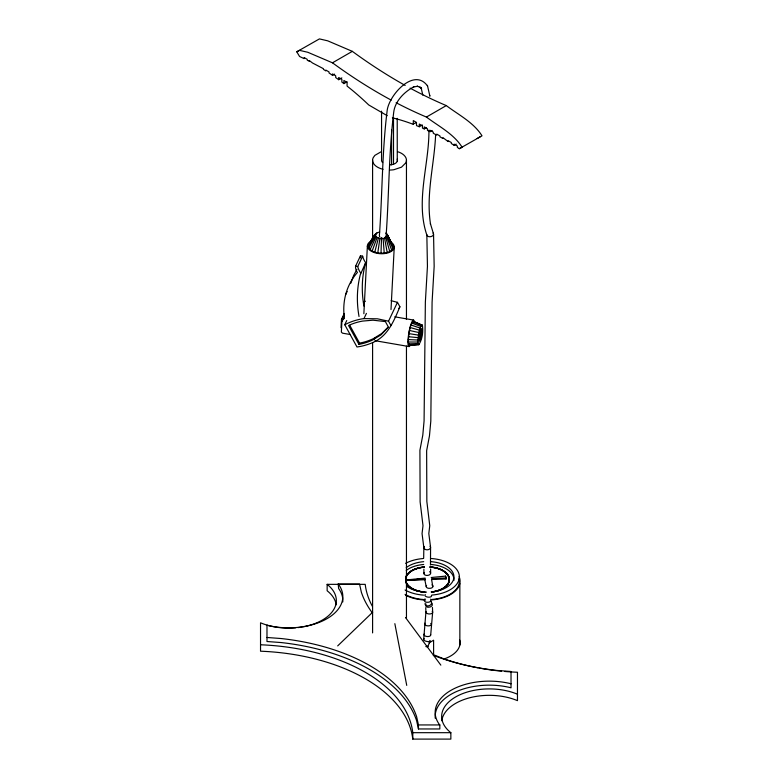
<?xml version="1.0" encoding="UTF-8"?>
<svg xmlns="http://www.w3.org/2000/svg" width="778" height="778" viewBox="0 0 778 778"><rect width="100%" height="100%" fill="white"/><g stroke="black" fill="none" stroke-linecap="round" stroke-linejoin="round"><path stroke-width="1.17" d="M428.921 130.052C429.271 164.819 415.151 201.201 426.966 235.384M435.631 134.643C434.367 164.44 425.809 194.267 430.535 224.22L430.399 223.636L433.424 233.585M423.67 558.264L423.845 547.654L422.055 533.601L422.999 525.695L420.12 501.81L419.916 450.268L422.794 435.174L424.078 420.879L425.362 302.117L427.443 266.28L426.84 234.81A3.375 2.237 -8.4 0 0 431.138 236.561A3.375 2.237 -8.4 0 0 433.064 233.079M408.265 342.028C408.742 335.085 408.927 326.984 413.215 321.285L422.405 325.292C423.3 331.7 422.386 339.325 418.788 344.742L409.325 345.335L408.265 342.028L417.912 342.028L418.788 344.742M417.912 342.028C418.301 336.329 418.457 329.687 421.977 325.019M420.188 338.547L419.031 338.352L420.237 330.893L421.394 331.097C421.151 333.451 421.822 339.296 418.535 338.984M379.693 232.029C373.177 232.962 371.057 241.316 368.373 246.12C369.54 251.566 376.27 252.879 381.016 253.2L381.492 238.69L384.595 238.321L387.434 236.366L387.386 234.616L385.732 233.069M379.363 235.899C382.397 194.364 381.988 152.644 387.074 111.283C388.329 95.704 413.964 66.811 427.569 86.037M386.083 236.055C389.097 194.792 388.708 153.334 393.717 112.227C394.961 101.607 403.792 92.096 413.906 86.786L413.342 86.98L417.757 86.261L417.057 86.241L420.421 87.379L419.741 87.136L421.579 88.711L421.063 87.496L422.814 95.14M430.701 634.945L432.665 612.169L432.442 607.414M341.036 327.723L341.474 319.35L344.246 313.485M344.459 314.4L342.009 319.593L341.357 332.099L342.485 333.169L350.353 334.53M342.339 321.158L342.456 318.902L344.44 314.691M342.544 321.197L342.66 318.941L344.148 315.78M363.861 313.729L367.372 246.091M391.003 309.547L394.261 246.85M429.962 640.518L430.03 641.169A3.491 1.235 14.2 0 1 427.793 641.597L426.081 641.266A3.307 1.167 14.2 0 1 423.65 639.915L425.926 612.082L425.722 607.657M421.394 331.097C419.682 330.718 418.788 337.253 419.682 339.179M377.787 252.879L379.888 238.525L376.056 236.852L375.366 234.285M424.399 599.896L424.428 600.947A3.326 1.994 -2 0 0 426.859 602.289L428.62 602.211A3.452 2.071 -2 0 0 430.973 600.674L430.944 599.624A3.326 1.994 -2 0 0 430.584 599.148M431.605 579.581L432.85 586.816A3.482 2.033 -0.5 0 1 430.487 588.275L428.736 588.324A3.316 1.935 -0.5 0 1 426.295 586.982L426.266 585.951A3.482 2.033 -0.5 0 1 426.597 585.464M381.016 253.2C385.528 253.181 392.413 252.257 393.26 246.821L387.386 234.616M374.763 252.121L378.371 238.146M365.115 264.598L365.65 262.643A19.168 15.755 25.3 0 1 362.645 256.166L360.477 255.797L355.565 266.183A11.077 9.112 25.3 0 0 357.403 272.465C351.141 279.555 346.871 288.307 344.965 297.556A82.575 67.88 25.3 0 0 344.44 318.494L342.009 319.593M350.839 283.173L353.62 275.519L356.956 269.314M372.156 250.983L377.067 237.582M427.812 646.781L430.03 641.169M370.143 249.534L376.056 236.852M360.729 273.039A19.168 15.755 25.3 0 1 357.744 266.562L362.636 256.166M345.685 294.59L347.153 291.478M365.65 262.643L360.204 274.984A134.38 110.476 25.3 0 0 359.028 316.49M391.062 300.697L397.461 302.321L399.911 306.775C394.31 319.952 388.329 335.182 374.481 341.756A65.352 53.731 25.3 0 1 360.691 346.366L357.005 346.998L344.761 324.747L346.745 320.546M344.761 324.747L347.931 323.181A65.313 53.701 25.3 0 1 361.906 318.902L363.958 318.601L366.438 313.359M358.93 344.372L348.573 325.535L349.478 325.087A60.966 50.123 25.3 0 1 362.519 321.09L372.963 320.186L385.382 321.586L388.416 327.1L381.026 334.841L372.856 339.889A61.005 50.152 25.3 0 1 359.981 344.187L358.93 344.372L359.543 343.088L349.75 325.301M374.471 339.043L375.074 337.759M390.984 325.651L388.533 321.197L397.461 302.321M368.85 247.871L375.414 236.026M375.803 234.742L376.931 232.817M398.861 308.565L399.911 306.775M418.953 337.146L419.76 332.177M368.373 246.12L375.171 235.151M375.959 233.488L368.743 244.389M397.276 161.377L397.218 118.353M387.989 327.275L381.628 333.558L373.459 338.605A61.005 50.152 25.3 0 1 360.584 342.913L359.543 343.088M337.681 645.896L372.681 612.208M409.325 345.335L409.987 344.839M429.125 642.871L433.599 640.206L433.599 654.745L443.509 658.713A163.73 94.527 0 0 0 477.916 667.825M334.618 74.134L332.527 75.34L329.036 72.967L329.036 71.926L325.856 70.088L325.856 70.924L323.434 69.368L323.434 68.688L312.474 62.969L309.294 60.528L309.294 61.277L307.261 60.217L307.261 59.352L304.081 57.523L304.081 58.632L299.569 56.473L296.749 51.795L319.437 38.9L327.694 40.826L352.327 51.348A500.429 288.93 60 0 0 405.192 85.424M296.749 51.795L299.569 50.366L307.835 52.291L332.469 62.814L352.327 51.348M332.527 75.34L332.527 73.939L335.707 75.777L335.707 77.557L338.693 79.706L341.824 77.897M338.693 79.706L338.693 77.499L341.863 79.337L341.863 82.06L343.905 83.616L347.037 81.807M392.384 117.838A259.113 149.6 60 0 1 412.846 124.169L416.444 122.545M396.128 102.725A500.429 288.93 60 0 0 426.422 117.06L446.29 105.584C458.612 114.901 473.637 122.428 482 135.81L459.321 148.705L457.328 147.392L457.328 145.992L454.148 144.163L454.148 145.311L456.239 144.105M413.303 124.354L413.303 120.58L416.483 122.409L416.483 125.608L419.303 126.756L422.376 124.986M419.303 126.756L419.303 124.042L422.473 125.871L422.473 128.137L424.263 128.915L426.354 127.709M424.263 128.915L424.263 126.902L427.443 128.74L427.443 130.412L430.108 131.677L432.198 130.471M477.128 138.523L480.59 136.529M459.321 148.705L462.142 147.275C453.778 133.904 438.753 126.367 426.422 117.06M381.055 151.798L374.86 155.376L373.168 157.739A16.931 9.774 0 0 0 383.048 169.293M391.441 164.742L393.503 164.246A7.965 4.6 0 0 0 397.218 159.072M405.99 579.97L425.196 578.103M431.197 577.509L445.599 576.109L446.066 577.928L446.066 578.988L431.518 579.503M363.958 318.601L377.408 318.795L388.533 321.197M405.99 580.125L414.392 579.503M416.794 579.318L421.598 578.958M406.048 580.242L425.459 579.124M431.518 578.764L446.066 577.928M408.79 345.004L418.35 344.469M413.488 344.654L419.332 344.343M406.048 580.398L425.459 579.717M408.431 343.876L418.058 343.545M342.787 601.948A54.149 31.266 0 0 0 338.654 588.547L338.177 584.045L359.543 584.045L361.362 592.223A170.188 98.252 0 0 0 372.147 612.617M303.362 626.776A47.662 27.522 0 0 0 327.149 584.346L365.213 584.346A163.73 94.527 0 0 0 372.487 606.509M266.98 637.483L281.15 638.534A170.188 98.252 0 0 1 416.638 716.762L418.457 724.94L439.823 724.94L439.823 728.957L418.457 728.957L416.638 720.778A170.188 98.252 0 0 0 281.15 642.56L266.98 641.51L266.98 625.152L267.817 625.424A54.149 31.266 0 0 0 326.974 618.685A54.149 31.266 0 0 0 338.654 584.531L338.177 584.045M260.533 644.777A163.73 94.527 0 0 1 412.787 732.682L450.851 732.682A47.662 27.522 0 0 1 455.607 696.971A47.662 27.522 0 0 1 517.467 694.219M295.689 627.817A47.662 27.522 0 0 1 260.533 622.799L260.533 651.196A163.73 94.527 0 0 1 412.787 739.1L450.851 739.1L450.851 732.682M408.304 339.587L417.951 340.025M379.888 238.525L381.492 238.69M408.538 336.718L418.146 337.671M408.965 333.616L418.496 335.133M355.565 266.183L357.724 266.562M394.728 316.821L413.419 320.04M420.11 330.494L421.268 330.689M419.42 331.01L420.567 331.204M420.305 331.554L421.452 331.759M420.285 332.43L421.443 332.634M341.474 319.35L342.962 319.602M420.208 333.461L421.355 333.655M418.613 333.674L419.76 333.869M420.052 334.569L421.199 334.764M418.399 334.793L419.556 334.987M419.838 335.688L420.995 335.882M419.595 336.738L420.742 336.932M419.313 337.642L420.47 337.846M418.768 338.809L419.925 339.004M374.957 340.676L409.121 346.57M409.549 330.494L418.972 332.566M410.249 327.557L419.546 330.164M511.02 683.833L510.183 683.561A54.149 31.266 0 0 0 451.026 690.3A54.149 31.266 0 0 0 439.346 724.454L439.823 724.94M411.017 325.019L420.169 328.083M411.805 323.045L420.82 326.468M412.554 321.771L421.433 325.418M413.215 321.285L422.405 325.292M387.23 115.689L368.743 104.962A236.133 136.335 60 0 0 351.821 89.898L347.076 86.076L347.076 82.342L343.905 80.504L343.905 83.616M454.148 145.311L451.328 143.531L451.328 142.53L448.157 140.701L448.157 141.567L442.945 137.687L442.945 138.503L439.959 136.831L439.959 135.965L436.779 134.127L436.779 135.1L433.288 133.291L433.288 132.114L430.108 130.276L430.108 131.677M392.793 245.07L386.734 233.789M405.494 617.518L440.844 665.141M387.619 235.501L393.26 246.821M387.434 236.366L392.89 248.552M386.841 237.154L391.694 250.137M413.74 321.615L414.11 322.734M385.869 237.825L389.759 251.479M446.066 578.988L445.599 576.109M432.957 586.301L432.821 585.785A3.316 1.935 -0.5 0 0 431.926 584.92M429.767 95.626L429.903 96.2L427.414 85.376M424.944 580.359L426.169 586.466M394.845 623.664L406.729 685.399M384.595 238.321L387.211 252.48M383.107 238.622L384.235 253.064M433.55 234.149L434.163 266.319L432.082 302.234L430.808 421.063L429.466 435.836L426.636 450.705L426.84 501.46L429.757 525.695L428.814 533.543L430.574 547.381L430.477 565.023M430.623 569.029L430.623 573.123M423.893 569.195L423.893 573.542M459.856 583.5L459.856 645.03M418.457 724.94L418.457 728.957M412.787 732.682L412.787 739.1M406.456 160.268L406.456 319.427M406.456 346.161L406.456 618.325M393.503 117.546L393.503 164.246M391.587 129.984L391.587 164.703A7.965 4.6 0 0 1 389.525 164.858M381.56 111.176L381.56 160.268A7.965 4.6 0 0 0 382.63 162.563M372.594 160.268L372.594 239.245M372.594 342.514L372.594 632.903M327.149 584.346L327.149 590.765A47.662 27.522 0 0 1 336.193 604.798M397.986 151.798A16.931 9.774 0 0 1 405.883 162.797L401.497 167.173L393.911 169.711A16.931 9.774 0 0 1 389.525 170.042M441.787 720.739A47.662 27.522 0 0 1 469.397 697.847A47.662 27.522 0 0 1 517.467 700.647L517.467 672.25A163.73 94.527 0 0 1 504.864 671.472M501.45 671.161A163.73 94.527 0 0 1 479.083 668.039M435.252 718.25A54.149 31.266 0 0 1 510.183 687.577L511.02 687.849L511.02 671.492L496.85 670.442A170.188 98.252 0 0 1 433.307 655.339M302.292 626.971A47.662 27.522 0 0 1 297.916 627.593M429.573 571.704A3.365 2.101 -4.2 0 1 429.894 574.524A3.365 2.101 -4.2 0 1 425.401 575.166A3.365 2.101 -4.2 0 1 424.302 572.462M431.411 595.423A3.365 1.595 7.4 0 1 427.881 597.134A3.365 1.595 7.4 0 1 425.274 594.509M424.263 599.819A3.452 2.071 -2 0 1 425.119 598.875M431.479 602.153A3.365 2.451 -17.8 0 1 428.503 605.848A3.365 2.451 -17.8 0 1 425.128 603.3M430.555 601.19A3.365 2.451 -17.8 0 1 431.109 601.608M426.072 604.098A3.462 2.373 -11.5 0 0 425.761 604.71L425.809 605.926A3.326 2.285 -11.5 0 0 428.24 607.258L429.981 607.025A3.462 2.373 -11.5 0 0 432.286 605.041L432.237 603.835A3.326 2.285 -11.5 0 0 431.323 602.901M432.169 611.236A3.375 1.848 2.2 0 1 429.816 613.968A3.375 1.848 2.2 0 1 426.013 611.605M430.74 623.431A3.365 1.731 4.8 0 1 427.978 625.891A3.365 1.731 4.8 0 1 424.934 623.149M430.565 634.488A3.365 1.751 4.3 0 1 426.996 636.53A3.365 1.751 4.3 0 1 424.399 633.807M423.874 639.03A3.491 1.235 14.2 0 1 424.37 638.864M427.258 646.061A3.365 0.632 21.6 0 1 425.829 646.547M430.059 567.172A21.745 12.555 0 0 1 449.169 579.182A21.745 12.555 0 0 1 431.586 591.961M424.389 567.201A21.745 12.555 0 0 0 405.678 579.746A21.745 12.555 0 0 0 424.798 592.097A22.027 12.72 0 0 1 405.61 581.292M430.059 567.045A21.745 12.555 0 0 1 449.169 579.065A21.745 12.555 0 0 1 431.586 591.834M424.798 591.97A21.745 12.555 0 0 1 405.678 579.629A21.745 12.555 0 0 1 424.389 567.074A22.027 12.72 0 0 0 405.562 578.093M430.098 567.006A22.027 12.72 0 0 1 449.441 579.182A22.027 12.72 0 0 1 431.644 592.116M424.759 592.262A22.027 12.72 0 0 1 405.61 581.409M430.098 566.88A22.027 12.72 0 0 1 449.441 579.056A22.027 12.72 0 0 1 431.644 591.99M405.562 577.966A22.027 12.72 0 0 1 424.35 566.919M385.976 236.531A3.365 1.828 2.6 0 1 384.449 237.601M381.901 237.728A3.365 1.828 2.6 0 1 381.084 237.523M379.839 236.823A3.365 1.828 2.6 0 1 379.489 236.376M459.769 640.109A32.666 18.857 0 0 1 443.499 659.16M459.117 576.644A32.666 18.857 0 0 1 431.994 599.887M425.595 600.042A32.666 18.857 0 0 1 405.591 595.238M430.642 561.628A26.51 15.307 0 0 1 453.934 576.673A26.51 15.307 0 0 1 431.138 591.97M426.519 592.116A26.51 15.307 0 0 1 406.554 586.252M406.242 567.619A26.51 15.307 0 0 1 423.718 561.667M406.242 570.43A26.51 15.307 0 0 1 423.718 564.478M430.642 564.439A26.51 15.307 0 0 1 453.895 580.495M459.059 578.638A31.937 18.439 0 0 1 431.897 599.468M423.563 599.517A31.937 18.439 0 0 1 405.056 594.373M431.294 558.516A31.937 18.439 0 0 1 459.37 576.644A31.937 18.439 0 0 1 431.897 595.073M423.563 595.121A31.937 18.439 0 0 1 405.056 589.977M405.63 563.34A31.937 18.439 0 0 1 422.96 558.555M430.088 546.253A3.365 2.295 -2.9 0 1 427.278 549.813A3.365 2.295 -2.9 0 1 424.263 546.496M409.85 346.035A13.459 2.451 -80.2 0 1 409.034 331.914A13.459 2.451 -80.2 0 1 414.402 321.654M363.627 301.757A65.313 53.701 25.3 0 1 365.397 301.242M390.974 242.084A13.459 7.255 3 0 1 389.914 252.15A13.459 7.255 3 0 1 371.184 251.187A13.459 7.255 3 0 1 371.164 241.054M360.584 257.956A11.077 9.112 25.3 0 1 360.506 255.806M363.939 306.104A134.38 110.476 25.3 0 1 365.125 264.598M391.217 100.119A500.429 288.93 60 0 1 332.469 62.814M446.29 105.584A500.429 288.93 60 0 1 410.103 88.128M420.509 339.257A6.448 1.177 -80.2 0 0 421.686 328.705A6.448 1.177 -80.2 0 0 418.943 336.68A6.448 1.177 -80.2 0 0 420.509 339.257"/></g></svg>
